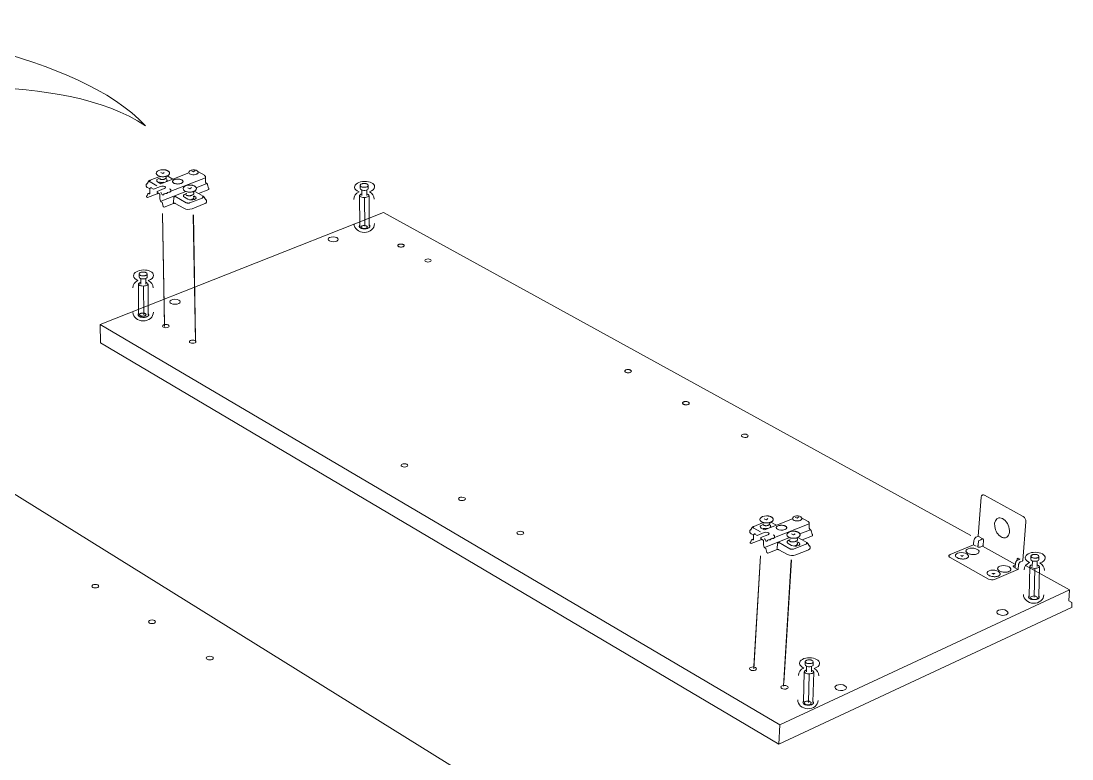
# Model space of a CAD drawing. Header units: metres. Extents: x -0.7 to 8.1, y 0 to 13.3.
# Drawn here: x 0.3516 to 0.4334, y 0.6959 to 0.7533 of the extents above; entities that cross this region are included whole.
import ezdxf

# ---------------------------------------------------------------- set-up
doc = ezdxf.new("R2010")
doc.units = ezdxf.units.M
doc.header["$MEASUREMENT"] = 0
for name, color, linetype, lineweight in [('PDF5_Geometry_Num_Penna__1', 255, 'Continuous', 18), ('PDF5_Geometry_Num_Penna__7', 7, 'Continuous', 18), ('PDF5_Solid Fills_Num_Penna__1', 255, 'Continuous', 18)]:
    doc.layers.add(name, color=color, linetype=linetype, lineweight=lineweight)

msp = doc.modelspace()

# ---------------------------------------------------------------- hatches: boundary and pattern name
at = {"layer": 'PDF5_Solid Fills_Num_Penna__1', "linetype": 'Continuous', "lineweight": 18}
for points in [[(0.424639, 0.711765), (0.424805, 0.711643), (0.424965, 0.711765)], [(0.427085, 0.710382), (0.427251, 0.71026), (0.427411, 0.710382)]]:
    msp.add_hatch(color=255, dxfattribs=at).paths.add_polyline_path(points)

# ---------------------------------------------------------------- linework, layer by layer
at = {"layer": 'PDF5_Geometry_Num_Penna__1', "color": 255, "linetype": 'Continuous', "lineweight": 18, "flags": 128}
for points in [[(0.362751, 0.729793), (0.362597, 0.738381)], [(0.365181, 0.728645), (0.365008, 0.738273)], [(0.40861, 0.70315), (0.40913, 0.711724)], [(0.410942, 0.701815), (0.411524, 0.711427)]]:
    msp.add_lwpolyline(points, dxfattribs=at)
at = {"layer": 'PDF5_Geometry_Num_Penna__7', "color": 7, "linetype": 'Continuous', "lineweight": 18, "flags": 128}
for points in [[(0.362464, 0.741548), (0.362624, 0.741477), (0.362745, 0.74157)], [(0.36247, 0.740681), (0.363411, 0.741049), (0.364663, 0.741535)], [(0.362638, 0.741775), (0.362678, 0.741775), (0.362719, 0.741771), (0.36276, 0.741768), (0.362797, 0.741762), (0.362834, 0.741756), (0.362872, 0.741747), (0.362906, 0.741738), (0.36294, 0.741725), (0.362972, 0.741713), (0.363003, 0.741697), (0.363031, 0.741681), (0.363056, 0.741666), (0.363081, 0.741644), (0.363103, 0.741625), (0.363118, 0.7416), (0.363134, 0.741575), (0.363143, 0.741554), (0.363149, 0.741529), (0.363149, 0.7415), (0.363146, 0.741473), (0.36314, 0.741444), (0.363128, 0.741419), (0.363115, 0.741398), (0.363096, 0.741376), (0.363071, 0.741351), (0.363043, 0.741329), (0.363009, 0.741311), (0.362978, 0.741295), (0.362947, 0.741283), (0.362912, 0.74127), (0.3629, 0.741267)], [(0.364663, 0.741535), (0.364663, 0.741557)], [(0.364867, 0.741681), (0.365027, 0.741609), (0.365148, 0.741703)], [(0.365251, 0.741426), (0.365289, 0.741445), (0.36532, 0.741463), (0.365348, 0.741485), (0.365367, 0.741507), (0.365376, 0.741532), (0.365382, 0.741557)], [(0.365862, 0.741345), (0.365364, 0.741628), (0.365373, 0.741606), (0.365379, 0.741582), (0.365382, 0.741557)], [(0.361449, 0.740734), (0.361417, 0.740716), (0.361395, 0.740697), (0.361377, 0.740675), (0.361361, 0.740653), (0.361348, 0.740632), (0.361343, 0.74061), (0.361339, 0.740585), (0.361339, 0.740517)], [(0.361448, 0.740734), (0.361405, 0.740656)], [(0.361635, 0.740959), (0.36161, 0.740946), (0.361588, 0.740937), (0.36157, 0.740924), (0.361554, 0.740909), (0.361539, 0.740897), (0.361526, 0.740881), (0.361517, 0.740862), (0.361448, 0.740735)], [(0.361673, 0.740952), (0.361654, 0.740946), (0.361635, 0.740934), (0.361623, 0.740924), (0.36161, 0.740912), (0.361604, 0.740902), (0.361601, 0.74089), (0.361601, 0.740878), (0.361601, 0.740865), (0.361607, 0.740853), (0.361617, 0.740843), (0.361629, 0.740831), (0.361644, 0.740821)], [(0.361635, 0.740959), (0.36232, 0.741223)], [(0.361644, 0.740821), (0.362155, 0.740529)], [(0.362227, 0.740828), (0.362476, 0.740685)], [(0.3629, 0.741267), (0.362875, 0.741258), (0.362837, 0.741248), (0.362797, 0.741243), (0.362756, 0.741236), (0.362713, 0.741233), (0.362675, 0.741229), (0.362631, 0.741229), (0.362591, 0.741229), (0.362551, 0.741233), (0.362513, 0.741236), (0.362473, 0.741243), (0.362436, 0.741248), (0.362402, 0.741258), (0.362364, 0.741267), (0.362352, 0.741274)], [(0.362386, 0.741093), (0.362389, 0.74108), (0.362395, 0.741068), (0.362408, 0.741055), (0.36242, 0.741046), (0.362439, 0.741037), (0.362464, 0.741027), (0.362489, 0.741021), (0.362517, 0.741018), (0.362545, 0.741015), (0.362576, 0.741012), (0.362607, 0.741012), (0.362638, 0.741015), (0.362673, 0.741021), (0.362706, 0.741027), (0.362738, 0.741037), (0.362766, 0.741046), (0.362794, 0.741058), (0.362819, 0.741071), (0.362834, 0.741083), (0.362847, 0.741093), (0.36286, 0.741105), (0.362869, 0.741118), (0.362878, 0.741133), (0.362884, 0.741145), (0.362887, 0.741161), (0.362891, 0.741173)], [(0.362386, 0.741146), (0.362386, 0.741133)], [(0.362386, 0.741133), (0.362386, 0.741093)], [(0.362389, 0.740821), (0.362389, 0.740806), (0.362389, 0.740766)], [(0.362464, 0.740797), (0.362476, 0.740794), (0.362486, 0.74079), (0.362508, 0.740787), (0.362529, 0.740784), (0.362553, 0.740781), (0.362576, 0.740781), (0.362604, 0.740781), (0.362636, 0.740784), (0.362667, 0.740787), (0.362698, 0.740794)], [(0.36272, 0.7408), (0.362709, 0.740797), (0.362698, 0.740794)], [(0.36289, 0.741236), (0.36289, 0.741174)], [(0.36289, 0.740868), (0.36289, 0.740849)], [(0.362894, 0.741245), (0.3629, 0.741264)], [(0.36295, 0.740946), (0.363031, 0.7409)], [(0.362978, 0.741295), (0.363411, 0.741049)], [(0.364056, 0.740706), (0.364012, 0.740691), (0.363962, 0.740678), (0.36391, 0.740669), (0.363881, 0.740666), (0.36385, 0.740666), (0.363794, 0.740663), (0.363738, 0.740666), (0.363681, 0.740669), (0.363632, 0.740678), (0.363588, 0.740691), (0.363548, 0.740703), (0.363513, 0.740716), (0.363479, 0.740735), (0.363451, 0.74075), (0.363429, 0.740772), (0.363411, 0.74079), (0.363398, 0.740812), (0.363389, 0.740838), (0.363389, 0.740865), (0.363396, 0.74089), (0.363407, 0.740915), (0.36342, 0.740927), (0.363432, 0.74094), (0.363445, 0.740952), (0.36346, 0.740965), (0.363495, 0.740984), (0.363535, 0.741002)], [(0.363535, 0.741002), (0.363582, 0.741018), (0.363632, 0.74103), (0.363685, 0.74104), (0.363712, 0.741043), (0.363741, 0.741046), (0.363796, 0.741046), (0.363853, 0.741046), (0.36391, 0.74104), (0.363962, 0.74103), (0.364005, 0.741021), (0.364043, 0.741009), (0.36408, 0.740993), (0.364111, 0.740978), (0.36414, 0.740959), (0.364161, 0.74094), (0.36418, 0.740918), (0.364193, 0.740897), (0.364202, 0.740871), (0.364202, 0.740846), (0.364196, 0.740821), (0.364183, 0.740797), (0.364174, 0.740781), (0.364161, 0.740769), (0.364146, 0.740756), (0.36413, 0.740747), (0.364096, 0.740725), (0.364056, 0.740706)], [(0.36523, 0.74037), (0.366055, 0.740694)], [(0.366055, 0.740694), (0.366024, 0.740709), (0.366009, 0.740722), (0.365993, 0.740741), (0.36598, 0.740763), (0.365968, 0.740787), (0.365962, 0.740812), (0.365959, 0.740837), (0.365962, 0.741155)], [(0.366055, 0.740694), (0.366071, 0.740681), (0.366083, 0.740666), (0.366096, 0.74065), (0.366108, 0.740628), (0.366114, 0.740607)], [(0.361339, 0.740517), (0.361343, 0.740491), (0.361352, 0.74047), (0.361368, 0.740445), (0.361389, 0.740423), (0.361415, 0.740401), (0.361446, 0.740379), (0.361626, 0.740276)], [(0.36141, 0.739756), (0.361473, 0.739909)], [(0.361442, 0.739619), (0.36218, 0.739906)], [(0.361473, 0.739909), (0.361483, 0.739924), (0.361495, 0.739934)], [(0.361626, 0.739984), (0.361495, 0.739934), (0.361517, 0.739934), (0.361532, 0.739927)], [(0.361532, 0.739927), (0.361561, 0.739912)], [(0.361561, 0.739912), (0.361579, 0.739906), (0.361595, 0.739906), (0.361608, 0.739912), (0.361616, 0.739924), (0.361626, 0.739943), (0.361626, 0.739965)], [(0.361626, 0.740283), (0.361629, 0.740311), (0.361635, 0.740336), (0.361648, 0.740354), (0.361663, 0.740367), (0.361682, 0.740373), (0.361701, 0.74037), (0.361722, 0.740361)], [(0.361626, 0.739984), (0.361626, 0.740277)], [(0.361626, 0.739965), (0.361626, 0.739984)], [(0.361666, 0.74037), (0.361741, 0.740398)], [(0.361722, 0.740361), (0.361903, 0.740258)], [(0.361903, 0.740258), (0.362461, 0.740476)], [(0.362196, 0.74009), (0.362184, 0.740086), (0.36218, 0.740008)], [(0.36218, 0.740008), (0.362255, 0.739965)], [(0.362242, 0.739946), (0.362227, 0.73993), (0.362208, 0.739918), (0.36218, 0.739906), (0.362237, 0.739977)], [(0.362744, 0.740308), (0.362186, 0.740093)], [(0.362242, 0.739946), (0.362255, 0.739965), (0.362377, 0.739897)], [(0.362411, 0.739834), (0.362408, 0.739853), (0.362402, 0.739871), (0.362389, 0.739887), (0.362377, 0.739897)], [(0.364423, 0.740083), (0.362542, 0.739348)], [(0.362653, 0.739821), (0.362675, 0.739834), (0.362698, 0.73985), (0.362719, 0.739872), (0.362735, 0.739897)], [(0.362912, 0.739921), (0.36289, 0.739918), (0.362869, 0.739918), (0.36285, 0.739921), (0.362831, 0.739934), (0.362735, 0.739897)], [(0.362913, 0.739921), (0.362934, 0.739934), (0.362956, 0.73995), (0.362975, 0.739971), (0.362993, 0.739996)], [(0.362993, 0.739996), (0.36309, 0.740034), (0.363109, 0.740024), (0.363127, 0.740018), (0.363149, 0.740018), (0.363171, 0.740024)], [(0.363171, 0.740024), (0.363193, 0.740033), (0.363214, 0.740052), (0.363234, 0.740074), (0.363252, 0.740099)], [(0.36499, 0.740068), (0.364965, 0.740062), (0.364924, 0.740052), (0.364887, 0.740046), (0.364847, 0.74004), (0.364803, 0.740037), (0.364762, 0.740033), (0.364722, 0.740033), (0.364681, 0.740033), (0.364641, 0.740037), (0.3646, 0.74004), (0.364563, 0.740046), (0.364526, 0.740052), (0.364488, 0.740062), (0.364454, 0.740074), (0.364439, 0.740077)], [(0.364477, 0.739949), (0.364477, 0.739937)], [(0.364575, 0.740369), (0.364735, 0.740297), (0.364856, 0.740391)], [(0.364728, 0.740582), (0.364769, 0.740582), (0.364809, 0.740578), (0.36485, 0.740575), (0.36489, 0.74057), (0.364928, 0.740563), (0.364965, 0.740553), (0.365, 0.740545), (0.365033, 0.740532), (0.365064, 0.74052), (0.365095, 0.740504), (0.365124, 0.740488), (0.365148, 0.74047), (0.365173, 0.740451), (0.365192, 0.740429), (0.365211, 0.740404), (0.365226, 0.740382), (0.365236, 0.740357), (0.365239, 0.740333), (0.365242, 0.740304), (0.365239, 0.740276), (0.36523, 0.740248), (0.36522, 0.740224), (0.365205, 0.740202), (0.365186, 0.74018), (0.365162, 0.740155), (0.365133, 0.740133), (0.3651, 0.740115), (0.365071, 0.740099), (0.365037, 0.740083), (0.365002, 0.74007), (0.36499, 0.740068)], [(0.364772, 0.739756), (0.364812, 0.739766), (0.364853, 0.739775), (0.36489, 0.739787), (0.364925, 0.739803), (0.364956, 0.739818), (0.364986, 0.739841), (0.365012, 0.739862)], [(0.364984, 0.740049), (0.364993, 0.740068)], [(0.365012, 0.739862), (0.365024, 0.739877), (0.365034, 0.739894), (0.365039, 0.739912), (0.365046, 0.739928), (0.365046, 0.739943), (0.365046, 0.739962), (0.365039, 0.739977), (0.365034, 0.739993), (0.365024, 0.740006), (0.365015, 0.740021), (0.365, 0.740037), (0.364984, 0.740049)], [(0.36622, 0.740236), (0.365401, 0.739915), (0.365074, 0.740102)], [(0.365086, 0.740108), (0.365102, 0.740086)], [(0.365849, 0.739629), (0.365837, 0.739644), (0.365828, 0.73966), (0.365813, 0.739672), (0.3658, 0.739685), (0.365784, 0.739697), (0.365769, 0.739707), (0.365401, 0.739915)], [(0.366205, 0.740336), (0.366189, 0.740345), (0.366114, 0.740607)], [(0.36622, 0.740304), (0.36622, 0.740317), (0.366213, 0.740329), (0.366205, 0.740336)], [(0.36622, 0.740236), (0.36622, 0.740304)], [(0.378111, 0.739894), (0.378069, 0.739881), (0.378034, 0.739867), (0.378005, 0.739851), (0.377979, 0.739833), (0.377958, 0.739813), (0.377943, 0.739791), (0.377935, 0.739772), (0.37793, 0.73975)], [(0.378614, 0.740544), (0.378608, 0.740519), (0.378597, 0.740501), (0.37858, 0.740484), (0.378557, 0.740468), (0.37853, 0.740453), (0.378497, 0.740439), (0.378461, 0.740429), (0.378422, 0.740421), (0.378382, 0.740414), (0.378338, 0.74041), (0.378294, 0.740409), (0.37825, 0.74041), (0.378207, 0.740414), (0.378166, 0.740421), (0.378128, 0.740429), (0.378093, 0.74044), (0.378061, 0.740453), (0.378035, 0.740468), (0.378013, 0.740484), (0.377997, 0.740501), (0.377988, 0.740519), (0.377984, 0.740538)], [(0.378108, 0.740195), (0.378112, 0.739766)], [(0.378497, 0.739768), (0.378493, 0.740198)], [(0.361368, 0.739728), (0.361374, 0.739744)], [(0.361442, 0.739619), (0.361368, 0.73966), (0.361368, 0.739728)], [(0.361411, 0.739756), (0.361374, 0.739744)], [(0.361408, 0.739751), (0.361383, 0.739741), (0.361399, 0.739732)], [(0.361399, 0.739731), (0.36141, 0.739756)], [(0.363454, 0.739221), (0.363448, 0.739239), (0.363442, 0.739248)], [(0.363454, 0.739152), (0.363454, 0.739221)], [(0.363467, 0.73928), (0.363482, 0.739579)], [(0.363482, 0.739579), (0.363489, 0.739591), (0.363492, 0.739604), (0.363504, 0.739629), (0.363517, 0.739654), (0.363532, 0.739675), (0.363548, 0.739697), (0.363566, 0.739722)], [(0.363566, 0.739722), (0.364455, 0.739211)], [(0.364455, 0.739211), (0.364476, 0.739202), (0.364497, 0.739196), (0.364519, 0.739189), (0.364544, 0.739183), (0.36457, 0.73918), (0.364594, 0.739177), (0.364619, 0.739177), (0.364644, 0.73918), (0.364669, 0.739183), (0.364694, 0.739186), (0.364719, 0.739192), (0.364741, 0.739198), (0.365691, 0.739572)], [(0.364477, 0.739774), (0.364477, 0.739787), (0.364492, 0.739781), (0.36451, 0.739772), (0.364532, 0.739769), (0.364555, 0.739763), (0.364575, 0.739759), (0.364601, 0.739756)], [(0.364554, 0.739763), (0.364566, 0.739759), (0.364597, 0.739753), (0.364619, 0.739751), (0.364641, 0.739751), (0.364666, 0.739747), (0.364694, 0.739747), (0.364722, 0.739751), (0.364753, 0.739753), (0.364784, 0.739759)], [(0.364647, 0.73975), (0.364688, 0.73975)], [(0.364806, 0.739763), (0.364791, 0.739759)], [(0.3648, 0.739435), (0.364844, 0.739444), (0.364884, 0.73946), (0.364922, 0.739476), (0.364955, 0.739491), (0.364986, 0.739513), (0.365012, 0.739535)], [(0.365002, 0.739691), (0.365012, 0.739685), (0.365017, 0.739676), (0.365031, 0.73966), (0.365043, 0.739644)], [(0.365012, 0.739535), (0.365031, 0.73956), (0.365043, 0.739588), (0.365046, 0.739616), (0.365043, 0.739644)], [(0.365043, 0.739753), (0.365133, 0.739701)], [(0.365691, 0.739573), (0.365713, 0.739582), (0.365728, 0.739591), (0.365744, 0.739604), (0.365753, 0.739613), (0.365759, 0.739625), (0.365762, 0.739638), (0.365766, 0.739651), (0.365762, 0.73966), (0.365756, 0.739672), (0.365746, 0.739685), (0.365734, 0.739697), (0.365719, 0.739707)], [(0.365719, 0.739707), (0.365734, 0.739713), (0.365753, 0.739713), (0.365769, 0.739707)], [(0.365849, 0.739629), (0.365918, 0.739501)], [(0.366024, 0.739283), (0.366021, 0.739255), (0.366012, 0.739227), (0.365993, 0.739202), (0.365968, 0.739177), (0.365937, 0.739155), (0.365899, 0.739134), (0.365859, 0.739115)], [(0.366024, 0.739352), (0.366021, 0.739379), (0.366015, 0.739401), (0.366005, 0.73942), (0.365993, 0.739439), (0.365974, 0.739457), (0.365956, 0.739473), (0.365934, 0.739492), (0.365918, 0.739501), (0.365962, 0.739423)], [(0.366024, 0.739351), (0.366024, 0.739283)], [(0.37793, 0.739742), (0.377946, 0.737423)], [(0.378313, 0.739594), (0.378346, 0.737378)], [(0.357763, 0.729734), (0.379803, 0.738437), (0.425472, 0.713315)], [(0.362752, 0.729587), (0.362594, 0.738381)], [(0.365182, 0.728414), (0.365004, 0.738273)], [(0.378037, 0.737226), (0.378056, 0.737219), (0.378094, 0.737207), (0.378135, 0.737197), (0.378179, 0.737189), (0.378224, 0.737183), (0.37827, 0.737179), (0.378318, 0.737178), (0.378365, 0.737179), (0.378412, 0.737183), (0.378457, 0.737189), (0.378501, 0.737197), (0.378542, 0.737208), (0.378581, 0.737221), (0.378616, 0.737235), (0.378647, 0.737252), (0.378674, 0.73727), (0.378697, 0.73729), (0.378715, 0.737311), (0.378726, 0.737335), (0.378731, 0.737358), (0.378731, 0.737371)], [(0.378732, 0.737367), (0.378732, 0.737387)], [(0.361418, 0.733652), (0.361412, 0.733627), (0.361401, 0.733609), (0.361384, 0.733592), (0.361361, 0.733576), (0.361334, 0.733561), (0.361301, 0.733548), (0.361265, 0.733537), (0.361226, 0.733529), (0.361186, 0.733522), (0.361141, 0.733518), (0.361098, 0.733517), (0.361054, 0.733519), (0.361011, 0.733523), (0.36097, 0.733529), (0.360932, 0.733538), (0.360897, 0.733548), (0.360865, 0.733562), (0.360838, 0.733576), (0.360817, 0.733592), (0.360801, 0.73361), (0.360792, 0.733628), (0.360788, 0.733646)], [(0.360914, 0.733002), (0.360872, 0.732989), (0.360838, 0.732975), (0.360808, 0.732959), (0.360783, 0.732941), (0.360762, 0.732922), (0.360747, 0.7329), (0.360738, 0.73288), (0.360734, 0.732858)], [(0.360734, 0.73285), (0.360749, 0.730531)], [(0.360912, 0.733303), (0.360916, 0.732874)], [(0.361117, 0.732702), (0.36115, 0.730486)], [(0.3613, 0.732877), (0.361297, 0.733306)], [(0.360841, 0.730335), (0.360859, 0.730328), (0.360898, 0.730315), (0.360939, 0.730305), (0.360983, 0.730297), (0.361028, 0.730292), (0.361074, 0.730287), (0.361122, 0.730286), (0.361169, 0.730288), (0.361216, 0.730292), (0.361261, 0.730298), (0.361305, 0.730306), (0.361346, 0.730317), (0.361385, 0.730329), (0.36142, 0.730343), (0.361451, 0.73036), (0.361478, 0.730378), (0.3615, 0.730398), (0.361519, 0.73042), (0.36153, 0.730443), (0.361535, 0.730466), (0.361535, 0.730479)], [(0.361535, 0.730476), (0.361536, 0.730495)], [(0.357763, 0.729734), (0.357773, 0.728306)], [(0.357763, 0.729734), (0.410624, 0.698583), (0.433166, 0.709082)], [(0.357773, 0.728306), (0.410549, 0.697064)], [(0.391122, 0.691632), (0.341038, 0.722784), (0.316703, 0.713167)], [(0.409421, 0.714611), (0.409581, 0.714539), (0.409702, 0.714633)], [(0.409595, 0.714837), (0.409635, 0.714837), (0.409676, 0.714834), (0.409717, 0.714831), (0.409754, 0.714825), (0.409791, 0.714819), (0.409829, 0.714809), (0.409863, 0.7148), (0.409897, 0.714787), (0.409929, 0.714775), (0.40996, 0.71476), (0.409988, 0.714744), (0.410013, 0.714728), (0.410038, 0.714706), (0.41006, 0.714688), (0.410075, 0.714663), (0.410091, 0.714638), (0.4101, 0.714617), (0.410106, 0.714591), (0.410106, 0.714563), (0.410103, 0.714535), (0.410097, 0.714507), (0.410085, 0.714482), (0.410072, 0.714461), (0.410053, 0.714439), (0.410028, 0.714414), (0.41, 0.714392), (0.409966, 0.714374), (0.409935, 0.714358), (0.409904, 0.714345), (0.409869, 0.714333), (0.409857, 0.71433)], [(0.410367, 0.714112), (0.41162, 0.714597)], [(0.41162, 0.714598), (0.41162, 0.714619)], [(0.411824, 0.714743), (0.411984, 0.714672), (0.412105, 0.714765)], [(0.412208, 0.714489), (0.412246, 0.714507), (0.412277, 0.714526), (0.412305, 0.714548), (0.412324, 0.714569), (0.412333, 0.714594), (0.412339, 0.71462)], [(0.412819, 0.714407), (0.412321, 0.714691), (0.41233, 0.714669), (0.412336, 0.714645), (0.412339, 0.714619)], [(0.408405, 0.713797), (0.408374, 0.713778), (0.408352, 0.71376), (0.408334, 0.713738), (0.408318, 0.713716), (0.408305, 0.713694), (0.4083, 0.713672), (0.408296, 0.713648), (0.408296, 0.713579)], [(0.408405, 0.713797), (0.408362, 0.713719)], [(0.408592, 0.714021), (0.408567, 0.714009), (0.408545, 0.713999), (0.408527, 0.713987), (0.408511, 0.713972), (0.408496, 0.713959), (0.408483, 0.713944), (0.408474, 0.713925), (0.408405, 0.713797)], [(0.40863, 0.714015), (0.408611, 0.714008), (0.408592, 0.713996), (0.40858, 0.713987), (0.408567, 0.713975), (0.408561, 0.713965), (0.408558, 0.713952), (0.408558, 0.71394), (0.408558, 0.713928), (0.408564, 0.713915), (0.408574, 0.713906), (0.408586, 0.713894), (0.408601, 0.713884)], [(0.408592, 0.714021), (0.409277, 0.714286)], [(0.408601, 0.713884), (0.409112, 0.713592)], [(0.409184, 0.713891), (0.409432, 0.713747)], [(0.409857, 0.71433), (0.409832, 0.71432), (0.409794, 0.714311), (0.409754, 0.714305), (0.409713, 0.714299), (0.409671, 0.714295), (0.409632, 0.714292), (0.409588, 0.714292), (0.409548, 0.714292), (0.409508, 0.714295), (0.40947, 0.714299), (0.40943, 0.714305), (0.409393, 0.714311), (0.409359, 0.71432), (0.409321, 0.71433), (0.409309, 0.714336)], [(0.409343, 0.714155), (0.409346, 0.714143), (0.409352, 0.71413), (0.409365, 0.714118), (0.409377, 0.714109), (0.409396, 0.714099), (0.409421, 0.71409), (0.409446, 0.714084), (0.409474, 0.71408), (0.409501, 0.714077), (0.409532, 0.714074), (0.409564, 0.714074), (0.409595, 0.714077), (0.40963, 0.714084), (0.409663, 0.71409), (0.409695, 0.714099), (0.409723, 0.714109), (0.409751, 0.714121), (0.409776, 0.714133), (0.409791, 0.714146), (0.409804, 0.714155), (0.409817, 0.714168), (0.409826, 0.71418), (0.409835, 0.714196), (0.409841, 0.714208), (0.409844, 0.714224), (0.409848, 0.714236)], [(0.409343, 0.714208), (0.409343, 0.714196)], [(0.409343, 0.714196), (0.409343, 0.714155)], [(0.409346, 0.713884), (0.409346, 0.713869), (0.409346, 0.713828)], [(0.409421, 0.713859), (0.409432, 0.713856), (0.409443, 0.713853), (0.409465, 0.71385), (0.409486, 0.713847), (0.40951, 0.713844), (0.409532, 0.713844), (0.409561, 0.713844), (0.409593, 0.713847), (0.409624, 0.71385), (0.409655, 0.713856)], [(0.409427, 0.713744), (0.410367, 0.714111)], [(0.409677, 0.713862), (0.409666, 0.71386), (0.409655, 0.713856)], [(0.409848, 0.714299), (0.409848, 0.714236)], [(0.409848, 0.713931), (0.409848, 0.713912)], [(0.409851, 0.714308), (0.409857, 0.714326)], [(0.409907, 0.714009), (0.409988, 0.713962)], [(0.409935, 0.714358), (0.410367, 0.714112)], [(0.410492, 0.714065), (0.410539, 0.71408), (0.410589, 0.714093), (0.410642, 0.714102), (0.41067, 0.714105), (0.410697, 0.714109), (0.410753, 0.714109), (0.41081, 0.714109), (0.410867, 0.714102), (0.410919, 0.714093), (0.410962, 0.714084), (0.411, 0.714071), (0.411037, 0.714056), (0.411068, 0.71404), (0.411097, 0.714021), (0.411118, 0.714002), (0.411137, 0.713981), (0.411149, 0.713959), (0.411159, 0.713934), (0.411159, 0.713909), (0.411153, 0.713884), (0.41114, 0.713859), (0.411131, 0.713844), (0.411118, 0.713831), (0.411102, 0.713819), (0.411087, 0.713809), (0.411053, 0.713788), (0.411013, 0.713769)], [(0.412187, 0.713433), (0.413012, 0.713757)], [(0.413012, 0.713757), (0.412981, 0.713772), (0.412966, 0.713785), (0.41295, 0.713803), (0.412937, 0.713825), (0.412925, 0.71385), (0.412919, 0.713875), (0.412916, 0.7139), (0.412919, 0.714217)], [(0.413012, 0.713757), (0.413028, 0.713744), (0.41304, 0.713728), (0.413053, 0.713713), (0.413065, 0.713691), (0.413071, 0.713669)], [(0.408296, 0.713579), (0.4083, 0.713554), (0.408308, 0.713532), (0.408325, 0.713508), (0.408346, 0.713485), (0.408372, 0.713464), (0.408403, 0.713442), (0.408583, 0.713339)], [(0.408367, 0.712819), (0.40843, 0.712972)], [(0.408399, 0.712682), (0.409137, 0.712969)], [(0.40843, 0.712972), (0.408439, 0.712987), (0.408452, 0.712996)], [(0.408583, 0.713046), (0.408452, 0.712996), (0.408474, 0.712996), (0.408489, 0.71299)], [(0.408489, 0.71299), (0.408518, 0.712975)], [(0.408518, 0.712975), (0.408536, 0.712969), (0.408552, 0.712969), (0.408565, 0.712975), (0.408573, 0.712987), (0.408583, 0.713006), (0.408583, 0.713027)], [(0.408583, 0.713346), (0.408586, 0.713373), (0.408592, 0.713398), (0.408605, 0.713417), (0.40862, 0.713429), (0.408639, 0.713436), (0.408658, 0.713433), (0.408679, 0.713423)], [(0.408583, 0.713046), (0.408583, 0.713339)], [(0.408583, 0.713028), (0.408583, 0.713046)], [(0.408623, 0.713433), (0.408698, 0.713461)], [(0.408679, 0.713423), (0.40886, 0.71332)], [(0.40886, 0.71332), (0.409417, 0.713538)], [(0.409153, 0.713152), (0.409141, 0.713149), (0.409137, 0.713071)], [(0.409137, 0.713071), (0.409212, 0.713028)], [(0.409199, 0.713009), (0.409184, 0.712993), (0.409165, 0.712981), (0.409137, 0.712969), (0.409194, 0.71304)], [(0.409701, 0.71337), (0.409143, 0.713156)], [(0.409199, 0.713009), (0.409212, 0.713028), (0.409334, 0.712959)], [(0.409368, 0.712896), (0.409365, 0.712915), (0.409359, 0.712934), (0.409346, 0.712949), (0.409334, 0.712959)], [(0.41138, 0.713146), (0.409499, 0.712411)], [(0.40961, 0.712884), (0.409632, 0.712896), (0.409655, 0.712912), (0.409676, 0.712934), (0.409691, 0.712959)], [(0.409869, 0.712984), (0.409848, 0.712981), (0.409826, 0.712981), (0.409807, 0.712984), (0.409788, 0.712996), (0.409692, 0.712959)], [(0.40987, 0.712984), (0.409891, 0.712996), (0.409913, 0.713012), (0.409932, 0.713034), (0.40995, 0.713059)], [(0.40995, 0.713059), (0.410047, 0.713096), (0.410066, 0.713087), (0.410084, 0.713081), (0.410106, 0.713081), (0.410128, 0.713087)], [(0.410128, 0.713087), (0.41015, 0.713096), (0.410171, 0.713115), (0.410191, 0.713137), (0.410208, 0.713162)], [(0.411947, 0.713131), (0.411922, 0.713125), (0.411881, 0.713115), (0.411844, 0.713109), (0.411804, 0.713102), (0.41176, 0.713099), (0.411719, 0.713096), (0.411678, 0.713096), (0.411638, 0.713096), (0.411598, 0.713099), (0.411557, 0.713102), (0.41152, 0.713109), (0.411483, 0.713115), (0.411445, 0.713125), (0.411411, 0.713137), (0.411396, 0.71314)], [(0.411434, 0.713012), (0.411434, 0.713)], [(0.411532, 0.713432), (0.411692, 0.71336), (0.411813, 0.713454)], [(0.411685, 0.713645), (0.411725, 0.713645), (0.411766, 0.713641), (0.411807, 0.713638), (0.411847, 0.713632), (0.411884, 0.713626), (0.411922, 0.713616), (0.411957, 0.713607), (0.41199, 0.713595), (0.412021, 0.713582), (0.412053, 0.713567), (0.412081, 0.713551), (0.412105, 0.713532), (0.41213, 0.713514), (0.412149, 0.713492), (0.412168, 0.713467), (0.412183, 0.713445), (0.412193, 0.71342), (0.412196, 0.713395), (0.412199, 0.713367), (0.412196, 0.713339), (0.412187, 0.713311), (0.412177, 0.713286), (0.412162, 0.713264), (0.412143, 0.713242), (0.412119, 0.713218), (0.41209, 0.713196), (0.412057, 0.713178), (0.412028, 0.713162), (0.411994, 0.713146), (0.411959, 0.713133), (0.411947, 0.713131)], [(0.411729, 0.712819), (0.411769, 0.712828), (0.41181, 0.712837), (0.411847, 0.712849), (0.411882, 0.712866), (0.411913, 0.712881), (0.411943, 0.712903), (0.411969, 0.712925)], [(0.411941, 0.713112), (0.41195, 0.713131)], [(0.411969, 0.712925), (0.411981, 0.71294), (0.41199, 0.712956), (0.411996, 0.712975), (0.412003, 0.71299), (0.412003, 0.713006), (0.412003, 0.713024), (0.411996, 0.71304), (0.41199, 0.713055), (0.411981, 0.713068), (0.411972, 0.713084), (0.411957, 0.713099), (0.411941, 0.713112)], [(0.413177, 0.713299), (0.412358, 0.712978), (0.412031, 0.713165)], [(0.412043, 0.713171), (0.412059, 0.713149)], [(0.412806, 0.712691), (0.412794, 0.712707), (0.412784, 0.712723), (0.41277, 0.712735), (0.412757, 0.712747), (0.412741, 0.71276), (0.412725, 0.712769), (0.412358, 0.712978)], [(0.413162, 0.713398), (0.413146, 0.713408), (0.413071, 0.713669)], [(0.413177, 0.713367), (0.413177, 0.71338), (0.41317, 0.713392), (0.413162, 0.713398)], [(0.413177, 0.713299), (0.413177, 0.713367)], [(0.425728, 0.712935), (0.425704, 0.712645)], [(0.425897, 0.713192), (0.425865, 0.713174), (0.425837, 0.713152), (0.425809, 0.713121), (0.425783, 0.713087), (0.42576, 0.71305), (0.425744, 0.713013), (0.425731, 0.712972), (0.425728, 0.712935)], [(0.426269, 0.712986), (0.426077, 0.712904), (0.42605, 0.712567), (0.426046, 0.712537), (0.426036, 0.712503), (0.426024, 0.712468), (0.426008, 0.712435), (0.426044, 0.712414)], [(0.42628, 0.71313), (0.426051, 0.713255)], [(0.426269, 0.712986), (0.426294, 0.713002), (0.42632, 0.71302), (0.426342, 0.713045), (0.426361, 0.713072)], [(0.42636, 0.713072), (0.426367, 0.713081), (0.426359, 0.713088)], [(0.426464, 0.712927), (0.426465, 0.712955), (0.426459, 0.71298), (0.426447, 0.713008), (0.426435, 0.713031), (0.426416, 0.713052), (0.426395, 0.713065), (0.426367, 0.713081)], [(0.426464, 0.712927), (0.426437, 0.71255), (0.426431, 0.712531), (0.426421, 0.712512), (0.426408, 0.712497), (0.426392, 0.712488)], [(0.427852, 0.7132), (0.427911, 0.71317), (0.427971, 0.71315), (0.428029, 0.713137), (0.428086, 0.713133), (0.428142, 0.713135), (0.428192, 0.713144), (0.428243, 0.713165), (0.42829, 0.713189)], [(0.408325, 0.712791), (0.408331, 0.712806)], [(0.408399, 0.712682), (0.408325, 0.712723), (0.408325, 0.712791)], [(0.408368, 0.712819), (0.408331, 0.712806)], [(0.408365, 0.712813), (0.40834, 0.712803), (0.408356, 0.712794)], [(0.408356, 0.712794), (0.408367, 0.712819)], [(0.410411, 0.712283), (0.410405, 0.712302), (0.410399, 0.712311)], [(0.410411, 0.712214), (0.410411, 0.712284)], [(0.410424, 0.712342), (0.410439, 0.712641)], [(0.410439, 0.712641), (0.410446, 0.712654), (0.410449, 0.712666), (0.410461, 0.712691), (0.410474, 0.712716), (0.410489, 0.712738), (0.410505, 0.712759), (0.410523, 0.712785)], [(0.410523, 0.712785), (0.411412, 0.712274)], [(0.411412, 0.712274), (0.411433, 0.712264), (0.411454, 0.712258), (0.411476, 0.712252), (0.411501, 0.712246), (0.411526, 0.712243), (0.411551, 0.712239), (0.411576, 0.712239), (0.411601, 0.712243), (0.411626, 0.712246), (0.411651, 0.712249), (0.411676, 0.712255), (0.411698, 0.712261), (0.412648, 0.712635)], [(0.411434, 0.712837), (0.411434, 0.71285), (0.411449, 0.712844), (0.411467, 0.712834), (0.411489, 0.712832), (0.411512, 0.712825), (0.411532, 0.712822), (0.411558, 0.712819)], [(0.411511, 0.712826), (0.411524, 0.712822), (0.411554, 0.712816), (0.411576, 0.712813), (0.411598, 0.712813), (0.411623, 0.71281), (0.411651, 0.71281), (0.411679, 0.712813), (0.41171, 0.712816), (0.411741, 0.712822)], [(0.411604, 0.712813), (0.411645, 0.712813)], [(0.411763, 0.712825), (0.411748, 0.712822)], [(0.411757, 0.712498), (0.411801, 0.712507), (0.411841, 0.712523), (0.411878, 0.712538), (0.411912, 0.712554), (0.411943, 0.712576), (0.411969, 0.712598)], [(0.411959, 0.712754), (0.411969, 0.712747), (0.411974, 0.712738), (0.411988, 0.712723), (0.412, 0.712707)], [(0.411969, 0.712597), (0.411988, 0.712623), (0.412, 0.71265), (0.412003, 0.712679), (0.412, 0.712707)], [(0.412, 0.712816), (0.41209, 0.712763)], [(0.412648, 0.712635), (0.41267, 0.712644), (0.412685, 0.712654), (0.412701, 0.712666), (0.41271, 0.712676), (0.412716, 0.712688), (0.412719, 0.7127), (0.412723, 0.712713), (0.412719, 0.712723), (0.412713, 0.712735), (0.412703, 0.712747), (0.412691, 0.71276), (0.412676, 0.712769)], [(0.412676, 0.712769), (0.412691, 0.712776), (0.41271, 0.712776), (0.412726, 0.712769)], [(0.412806, 0.712691), (0.412875, 0.712564)], [(0.412981, 0.712346), (0.412978, 0.712317), (0.412969, 0.712289), (0.41295, 0.712264), (0.412925, 0.712239), (0.412894, 0.712218), (0.412856, 0.712196), (0.412816, 0.712177)], [(0.412981, 0.712414), (0.412978, 0.712442), (0.412972, 0.712464), (0.412962, 0.712483), (0.41295, 0.712502), (0.41293, 0.71252), (0.412913, 0.712535), (0.412891, 0.712554), (0.412875, 0.712564), (0.412919, 0.712486)], [(0.412981, 0.712414), (0.412981, 0.712346)], [(0.425681, 0.712595), (0.423871, 0.71183)], [(0.425704, 0.712645), (0.425701, 0.71263), (0.42569, 0.712611), (0.425682, 0.712595)], [(0.425911, 0.71247), (0.425682, 0.712595)], [(0.426045, 0.712414), (0.426066, 0.712405), (0.426094, 0.712395), (0.426122, 0.712392), (0.42615, 0.712395), (0.426176, 0.712397), (0.4262, 0.712403), (0.426392, 0.712488)], [(0.428954, 0.711068), (0.426392, 0.712488)], [(0.408595, 0.702945), (0.409127, 0.711724)], [(0.410924, 0.701585), (0.411521, 0.711427)], [(0.423775, 0.711725), (0.423779, 0.71175), (0.423792, 0.711772), (0.423813, 0.711794), (0.42384, 0.711812), (0.423871, 0.71183)], [(0.423867, 0.711602), (0.423833, 0.711624), (0.423806, 0.711646), (0.423787, 0.711672), (0.423775, 0.7117), (0.423775, 0.711725)], [(0.425031, 0.711496), (0.424971, 0.711488), (0.424908, 0.711483), (0.424844, 0.711481), (0.424781, 0.711485), (0.424716, 0.711488), (0.424649, 0.711502), (0.42459, 0.711516), (0.424532, 0.711535)], [(0.425157, 0.711532), (0.425119, 0.71152), (0.425078, 0.711505), (0.425031, 0.711496)], [(0.425849, 0.711843), (0.425789, 0.711835), (0.425726, 0.71183), (0.42566, 0.711828), (0.425595, 0.711832), (0.425532, 0.711839), (0.425468, 0.711849), (0.425408, 0.711866), (0.425349, 0.711882)], [(0.425973, 0.711882), (0.425936, 0.711867), (0.425896, 0.711855), (0.425848, 0.711843)], [(0.42913, 0.711399), (0.429102, 0.711384), (0.429071, 0.71136), (0.429042, 0.711331), (0.429016, 0.711298), (0.428994, 0.711261), (0.428978, 0.711221), (0.428968, 0.711183), (0.428961, 0.711146), (0.428938, 0.710868)], [(0.429201, 0.711513), (0.42917, 0.71153), (0.429151, 0.711539), (0.429129, 0.71154), (0.429114, 0.711534), (0.429101, 0.711521), (0.429092, 0.711503), (0.429084, 0.711478), (0.429077, 0.711366)], [(0.429194, 0.711426), (0.42913, 0.711399)], [(0.429259, 0.711456), (0.429194, 0.711426)], [(0.42921, 0.71151), (0.429229, 0.711497), (0.429245, 0.711478), (0.429259, 0.711457)], [(0.429288, 0.711497), (0.429288, 0.711484), (0.429281, 0.711472), (0.429272, 0.711463), (0.429262, 0.711457)], [(0.430786, 0.711674), (0.430779, 0.711649), (0.430768, 0.711632), (0.43075, 0.711615), (0.430727, 0.7116), (0.4307, 0.711586), (0.430666, 0.711574), (0.43063, 0.711565), (0.430591, 0.711557), (0.430549, 0.711552), (0.430505, 0.71155), (0.430462, 0.71155), (0.430418, 0.711552), (0.430375, 0.711558), (0.430335, 0.711565), (0.430296, 0.711576), (0.430262, 0.711588), (0.430231, 0.711602), (0.430205, 0.711617), (0.430184, 0.711634), (0.430168, 0.711652), (0.43016, 0.71167), (0.430156, 0.711689)], [(0.43027, 0.711342), (0.430259, 0.710913)], [(0.430643, 0.710903), (0.430654, 0.711332)], [(0.42831, 0.710472), (0.42825, 0.710463), (0.428188, 0.710457), (0.428125, 0.710458), (0.42806, 0.710463), (0.427994, 0.710467), (0.427933, 0.71048), (0.42787, 0.710494), (0.427814, 0.710514)], [(0.428442, 0.71051), (0.428402, 0.710495), (0.428357, 0.710483), (0.42831, 0.710472)], [(0.428323, 0.710478), (0.42831, 0.710472)], [(0.428818, 0.710876), (0.428801, 0.710889), (0.428788, 0.710902), (0.428785, 0.710917), (0.428789, 0.710929), (0.428802, 0.710942), (0.428819, 0.710954)], [(0.428938, 0.710868), (0.428884, 0.710844), (0.428869, 0.71085), (0.428857, 0.710857), (0.428818, 0.710876)], [(0.42895, 0.711008), (0.428819, 0.710954)], [(0.428937, 0.710852), (0.428931, 0.710834)], [(0.428938, 0.710868), (0.428937, 0.710852)], [(0.429736, 0.710968), (0.433166, 0.709082)], [(0.430077, 0.710895), (0.430016, 0.708577)], [(0.430262, 0.711041), (0.430219, 0.711029), (0.430185, 0.711016), (0.430155, 0.711001), (0.430128, 0.710984), (0.430107, 0.710965), (0.430091, 0.710944), (0.430082, 0.710925), (0.430077, 0.710903)], [(0.430454, 0.710735), (0.430415, 0.708519)], [(0.427116, 0.710127), (0.427053, 0.710144), (0.426998, 0.710162)], [(0.427492, 0.710122), (0.427434, 0.710113), (0.42737, 0.710108), (0.427308, 0.710106), (0.427243, 0.71011), (0.427178, 0.710117), (0.427116, 0.710128)], [(0.427625, 0.710161), (0.427583, 0.710146), (0.42754, 0.710133), (0.427492, 0.710122)], [(0.427506, 0.710128), (0.427492, 0.710122)], [(0.433166, 0.709082), (0.433106, 0.708224)], [(0.433106, 0.708224), (0.433352, 0.708088)], [(0.433352, 0.708087), (0.433328, 0.707716)], [(0.410549, 0.697064), (0.433327, 0.707716)], [(0.413228, 0.703467), (0.413221, 0.703442), (0.41321, 0.703424), (0.413192, 0.703408), (0.413169, 0.703393), (0.413142, 0.703378), (0.413109, 0.703366), (0.413072, 0.703357), (0.413033, 0.70335), (0.412991, 0.703345), (0.412947, 0.703342), (0.412904, 0.703342), (0.41286, 0.703345), (0.412817, 0.70335), (0.412777, 0.703358), (0.412738, 0.703368), (0.412704, 0.70338), (0.412673, 0.703394), (0.412647, 0.70341), (0.412626, 0.703426), (0.41261, 0.703444), (0.412601, 0.703463), (0.412598, 0.703481)], [(0.412712, 0.703134), (0.412701, 0.702706)], [(0.413086, 0.702696), (0.413097, 0.703125)], [(0.412518, 0.702687), (0.412458, 0.700369)], [(0.412704, 0.702833), (0.412661, 0.702822), (0.412627, 0.702809), (0.412596, 0.702794), (0.412571, 0.702777), (0.412549, 0.702758), (0.412533, 0.702737), (0.412524, 0.702717), (0.412518, 0.702695)], [(0.412896, 0.702527), (0.412857, 0.700311)], [(0.410624, 0.698583), (0.410549, 0.697064)]]:
    msp.add_lwpolyline(points, dxfattribs=at)
for points in [[(0.362922, 0.741058, -0.432736), (0.362913, 0.740887), (0.362919, 0.740877), (0.362931, 0.740868)], [(0.365862, 0.741345), (0.365884, 0.741329), (0.365906, 0.741308), (0.365924, 0.741283), (0.36594, 0.741251), (0.365949, 0.741221), (0.365959, 0.741186), (0.365962, 0.741155), (0.363251, 0.740099, 0.481441), (0.363156, 0.740292)], [(0.378616, 0.740332), (0.378614, 0.740543, 0.316087), (0.378503, 0.740671), (0.378487, 0.740678), (0.378451, 0.740689), (0.378413, 0.740697), (0.378374, 0.740703), (0.378333, 0.740706), (0.378292, 0.740707), (0.378251, 0.740704), (0.378212, 0.7407), (0.378173, 0.740693), (0.378137, 0.740684), (0.378103, 0.740673), (0.37807, 0.740658), (0.378042, 0.740641), (0.37802, 0.740622), (0.378003, 0.740603), (0.377992, 0.740582), (0.377985, 0.74056), (0.377983, 0.74054), (0.377985, 0.740327)], [(0.362473, 0.740024, 0.014558), (0.362573, 0.739834), (0.362592, 0.739822), (0.362611, 0.739816), (0.362631, 0.739816), (0.362654, 0.739822)], [(0.378694, 0.737429), (0.378679, 0.73975, 0.318932), (0.378495, 0.739896)], [(0.365859, 0.739115), (0.364906, 0.738741, -0.20279), (0.364255, 0.738772), (0.363598, 0.739146), (0.363579, 0.739155), (0.363554, 0.739161), (0.363529, 0.739164), (0.363501, 0.739164), (0.363476, 0.739159), (0.363454, 0.739152), (0.362738, 0.738871), (0.362663, 0.738915), (0.362573, 0.739239, -0.277883), (0.362411, 0.739513), (0.362411, 0.739834)], [(0.364317, 0.739631), (0.364578, 0.739482, 0.190708), (0.365086, 0.73946)], [(0.377946, 0.737461, 0.228687), (0.377909, 0.737381), (0.377909, 0.737362)], [(0.377948, 0.737409, 0.385339), (0.377969, 0.737388)], [(0.361419, 0.733439), (0.361418, 0.733651, 0.313883), (0.361307, 0.73378), (0.361291, 0.733786), (0.361255, 0.733797), (0.361217, 0.733805), (0.361178, 0.733811), (0.361137, 0.733814), (0.361095, 0.733815), (0.361055, 0.733813), (0.361016, 0.733808), (0.360977, 0.733801), (0.360941, 0.733793), (0.360906, 0.733781), (0.360874, 0.733766), (0.360846, 0.733749), (0.360824, 0.73373), (0.360807, 0.733711), (0.360796, 0.73369), (0.360789, 0.733669), (0.360787, 0.733648), (0.360789, 0.733435)], [(0.361498, 0.730536), (0.361483, 0.732858, 0.317348), (0.361299, 0.733004)], [(0.360749, 0.730569, 0.227561), (0.360712, 0.73049), (0.360713, 0.73047)], [(0.429147, 0.710674), (0.429157, 0.71069), (0.429166, 0.710709), (0.42917, 0.710724), (0.429194, 0.711014), (0.4292, 0.711054), (0.429211, 0.711092), (0.429229, 0.711132), (0.429249, 0.711169), (0.429274, 0.711203), (0.429303, 0.711231), (0.429334, 0.711256), (0.429362, 0.711271), (0.429495, 0.711328), (0.429504, 0.711334), (0.429514, 0.711343), (0.42952, 0.711356), (0.42952, 0.711368), (0.42977, 0.714382, 0.271359), (0.429561, 0.714797), (0.426544, 0.716449), (0.426512, 0.716462), (0.426482, 0.716472), (0.42645, 0.716476), (0.426422, 0.716473), (0.426394, 0.716464), (0.426366, 0.716448), (0.426343, 0.716427), (0.426322, 0.7164), (0.426308, 0.716368), (0.426295, 0.716331), (0.426292, 0.716291), (0.426051, 0.713255), (0.425897, 0.713192)], [(0.409879, 0.714121, -0.436571), (0.40987, 0.713949), (0.409876, 0.71394), (0.409888, 0.713931)], [(0.412819, 0.714407), (0.412841, 0.714392), (0.412863, 0.71437), (0.412881, 0.714345), (0.412897, 0.714314), (0.412906, 0.714283), (0.412916, 0.714248), (0.412919, 0.714218), (0.410208, 0.713162, 0.481441), (0.410113, 0.713355)], [(0.412816, 0.712177), (0.411863, 0.711804, -0.203277), (0.411212, 0.711835), (0.410555, 0.712208), (0.410536, 0.712218), (0.410511, 0.712224), (0.410486, 0.712227), (0.410458, 0.712227), (0.410433, 0.712221), (0.410411, 0.712214), (0.409695, 0.711934), (0.40962, 0.711978), (0.40953, 0.712302, -0.278942), (0.409368, 0.712576), (0.409368, 0.712897)], [(0.40943, 0.713087, 0.014558), (0.40953, 0.712896), (0.409549, 0.712884), (0.409568, 0.712878), (0.409588, 0.712878), (0.409611, 0.712884)], [(0.412043, 0.712523, -0.190786), (0.411536, 0.712545), (0.411273, 0.712694), (0.411259, 0.712707), (0.411243, 0.712716), (0.411231, 0.712729), (0.411218, 0.712741), (0.411202, 0.712763), (0.411193, 0.712788), (0.411193, 0.712813), (0.4112, 0.712834), (0.411212, 0.71286), (0.411231, 0.712878), (0.411255, 0.7129), (0.411287, 0.712919), (0.411305, 0.712928), (0.411326, 0.712937), (0.411349, 0.712944), (0.411371, 0.71295)], [(0.428884, 0.710844), (0.428907, 0.710837), (0.428931, 0.710834), (0.428926, 0.710818), (0.428915, 0.710803), (0.429147, 0.710674), (0.427336, 0.7099, -0.201096), (0.426868, 0.709925), (0.423867, 0.711602)], [(0.430781, 0.711461), (0.430786, 0.711673, 0.314587), (0.43068, 0.711805), (0.430663, 0.711812), (0.430628, 0.711824), (0.43059, 0.711833), (0.430552, 0.711841), (0.430511, 0.711845), (0.43047, 0.711847), (0.43043, 0.711846), (0.43039, 0.711844), (0.430351, 0.711838), (0.430314, 0.71183), (0.430279, 0.71182), (0.430246, 0.711806), (0.430218, 0.71179), (0.430195, 0.711772), (0.430178, 0.711753), (0.430166, 0.711733), (0.430158, 0.711711), (0.430156, 0.711691), (0.43015, 0.711478)], [(0.430764, 0.708557), (0.430825, 0.710879, 0.316988), (0.430646, 0.711031)], [(0.430017, 0.708615, 0.230979), (0.429978, 0.708536), (0.429977, 0.708517)], [(0.430017, 0.708562, 0.381044), (0.430038, 0.708542)], [(0.430101, 0.708377), (0.430119, 0.708369), (0.430157, 0.708356), (0.430198, 0.708344), (0.430242, 0.708335), (0.430287, 0.708328), (0.430333, 0.708322), (0.430381, 0.70832), (0.430428, 0.70832), (0.430475, 0.708322), (0.43052, 0.708327), (0.430564, 0.708333), (0.430605, 0.708343), (0.430644, 0.708354), (0.43068, 0.708367), (0.430712, 0.708382), (0.43074, 0.7084), (0.430763, 0.708419), (0.430782, 0.70844), (0.430793, 0.708463), (0.430799, 0.708486), (0.430801, 0.708515, 0.218684), (0.430766, 0.708595)], [(0.413223, 0.703254), (0.413228, 0.703466, 0.314111), (0.413122, 0.703597), (0.413105, 0.703604), (0.41307, 0.703617), (0.413032, 0.703626), (0.412994, 0.703633), (0.412953, 0.703638), (0.412912, 0.70364), (0.412871, 0.703639), (0.412832, 0.703636), (0.412793, 0.70363), (0.412756, 0.703623), (0.412721, 0.703612), (0.412689, 0.703598), (0.41266, 0.703582), (0.412637, 0.703565), (0.41262, 0.703545), (0.412607, 0.703525), (0.4126, 0.703504), (0.412598, 0.703483), (0.412592, 0.70327)], [(0.413206, 0.70035), (0.413267, 0.702671, 0.319553), (0.413088, 0.702823)], [(0.412459, 0.700407, 0.23271), (0.41242, 0.700329), (0.41242, 0.70031)], [(0.412543, 0.70017), (0.412561, 0.700162), (0.4126, 0.700148), (0.41264, 0.700137), (0.412683, 0.700128), (0.412729, 0.700121), (0.412775, 0.700115), (0.412823, 0.700113), (0.41287, 0.700113), (0.412917, 0.700115), (0.412962, 0.700119), (0.413006, 0.700126), (0.413047, 0.700135), (0.413087, 0.700146), (0.413122, 0.70016), (0.413154, 0.700175), (0.413182, 0.700193), (0.413205, 0.700212), (0.413224, 0.700233), (0.413235, 0.700255), (0.413241, 0.700278), (0.413243, 0.700307, 0.219109), (0.413208, 0.700388)]]:
    msp.add_lwpolyline(points, format="xyb", dxfattribs=at)
for points in [[(0.378482, 0.737392), (0.37845, 0.737405), (0.378413, 0.737417), (0.378375, 0.737427), (0.378331, 0.73743), (0.378291, 0.737433), (0.378247, 0.737433), (0.378203, 0.737427), (0.378166, 0.737417), (0.378132, 0.737408), (0.378101, 0.737392), (0.378076, 0.737377), (0.378057, 0.737358), (0.378048, 0.737336), (0.378045, 0.737318), (0.378048, 0.737296), (0.37806, 0.737277), (0.378078, 0.737258), (0.378104, 0.737242), (0.378135, 0.737227), (0.378172, 0.737215), (0.37821, 0.737209), (0.378254, 0.737202), (0.378297, 0.737199), (0.37834, 0.737202), (0.378382, 0.737206), (0.378419, 0.737215), (0.378456, 0.737227), (0.378484, 0.73724), (0.378509, 0.737258), (0.378528, 0.737277), (0.378537, 0.737296), (0.37854, 0.737314), (0.378537, 0.737336), (0.378524, 0.737355), (0.378506, 0.737374)], [(0.381341, 0.735952), (0.381309, 0.735967), (0.381272, 0.73598), (0.381235, 0.735986), (0.381191, 0.735992), (0.381147, 0.735995), (0.381103, 0.735992), (0.381063, 0.735989), (0.381022, 0.73598), (0.380988, 0.735967), (0.380957, 0.735952), (0.380935, 0.735936), (0.380916, 0.735918), (0.380907, 0.735899), (0.380904, 0.735877), (0.380907, 0.735858), (0.380919, 0.735836), (0.380938, 0.735818), (0.380963, 0.735803), (0.380995, 0.735786), (0.381032, 0.735774), (0.381072, 0.735768), (0.381113, 0.735761), (0.381157, 0.735758), (0.3812, 0.735761), (0.381241, 0.735765), (0.381281, 0.735774), (0.381316, 0.735786), (0.381347, 0.735803), (0.381372, 0.735818), (0.381387, 0.735836), (0.3814, 0.735855), (0.381403, 0.735877), (0.381397, 0.735896), (0.381384, 0.735918), (0.381366, 0.735936)], [(0.361265, 0.730582), (0.361234, 0.730598), (0.3612, 0.73061), (0.361159, 0.73062), (0.361116, 0.730623), (0.361072, 0.730626), (0.361028, 0.730623), (0.360985, 0.73062), (0.360948, 0.73061), (0.360909, 0.730598), (0.360878, 0.730582), (0.36085, 0.730567), (0.360832, 0.730548), (0.360819, 0.730526), (0.360817, 0.730504), (0.360819, 0.730483), (0.360829, 0.730464), (0.360847, 0.730445), (0.360872, 0.730426), (0.360903, 0.730411), (0.360941, 0.730398), (0.360981, 0.730389), (0.361023, 0.730383), (0.361065, 0.730383), (0.361112, 0.730383), (0.361154, 0.730389), (0.361193, 0.730398), (0.361231, 0.730411), (0.361262, 0.730426), (0.361287, 0.730442), (0.361309, 0.73046), (0.361318, 0.730483), (0.361324, 0.730504), (0.361322, 0.730523), (0.361309, 0.730545), (0.36129, 0.730564)], [(0.399009, 0.726179), (0.398974, 0.726195), (0.398937, 0.726207), (0.398896, 0.726217), (0.398853, 0.726223), (0.398806, 0.726226), (0.398762, 0.726223), (0.398718, 0.72622), (0.398681, 0.72621), (0.398644, 0.726198), (0.398616, 0.726182), (0.39859, 0.726164), (0.398572, 0.726145), (0.398562, 0.726123), (0.398562, 0.726102), (0.398569, 0.726079), (0.398581, 0.726058), (0.398603, 0.726039), (0.398628, 0.72602), (0.398662, 0.726005), (0.3987, 0.725992), (0.398743, 0.725983), (0.398787, 0.725976), (0.398831, 0.725976), (0.398874, 0.725976), (0.398918, 0.725983), (0.398958, 0.725992), (0.398993, 0.726005), (0.399024, 0.72602), (0.399049, 0.726036), (0.399065, 0.726058), (0.399074, 0.726076), (0.399077, 0.726098), (0.399071, 0.72612), (0.399058, 0.726142), (0.399036, 0.726164)], [(0.403514, 0.723688), (0.40348, 0.723703), (0.403443, 0.723715), (0.403399, 0.723728), (0.403355, 0.723731), (0.403311, 0.723734), (0.403264, 0.723731), (0.403222, 0.723728), (0.403184, 0.723719), (0.403146, 0.723707), (0.403115, 0.723691), (0.403093, 0.723672), (0.403075, 0.72365), (0.403065, 0.723631), (0.403065, 0.72361), (0.403071, 0.723585), (0.403084, 0.723566), (0.403106, 0.723545), (0.403133, 0.723526), (0.403169, 0.72351), (0.403206, 0.723497), (0.403249, 0.723488), (0.403292, 0.723482), (0.403337, 0.723479), (0.403383, 0.723482), (0.403427, 0.723488), (0.403464, 0.723497), (0.403501, 0.72351), (0.403533, 0.723526), (0.403555, 0.723545), (0.403574, 0.723563), (0.403583, 0.723585), (0.403583, 0.723607), (0.403576, 0.723629), (0.403564, 0.72365), (0.403542, 0.723669)]]:
    msp.add_lwpolyline(points, close=True, dxfattribs=at)
at = {"layer": 'PDF5_Geometry_Num_Penna__7', "color": 7, "linetype": 'Continuous', "lineweight": 18}
for centre, major_axis, ratio, start_param, end_param in [((0.362623, 0.741503), (0.000501, 0.000004), 0.542841, 1.53649, 4.135629), ((0.36502, 0.741572), (0.000357, 0.000003), 0.580632, 0.261681, 3.197847), ((0.365014, 0.741549), (-0.000351, 0.000006), 0.460851, 6.266403, 8.601097), ((0.362444, 0.740938), (0.000298, 0.000005), 0.523896, 1.967371, 3.889124), ((0.362613, 0.740394), (-0.000224, 0.000006), 0.479233, 2.257615, 5.475209), ((0.364735, 0.740304), (-0.000526, 0.000007), 0.528875, 4.732581, 7.262591), ((0.36456, 0.739739), (-0.000322, 0.000003), 0.513656, 5.186418, 7.004681), ((0.364777, 0.739859), (-0.00037, 0.000004), 0.34787, 5.66515, 6.909278), ((0.378293, 0.740324), (-0.000322, 0.000003), 0.492999, 0.913441, 3.204353), ((0.364877, 0.739595), (-0.000339, 0.000007), 0.494125, 2.247684, 3.863685), ((0.378304, 0.739769), (0.000367, 0.000002), 0.419215, 3.073222, 6.293168), ((0.361099, 0.73343), (-0.00032, 0.000002), 0.488906, 0.897737, 3.20948), ((0.361108, 0.732878), (0.000367, 0.000002), 0.420049, 3.07256, 6.286005), ((0.40958, 0.714566), (0.000501, 0.000003), 0.542692, 1.537163, 4.136915), ((0.411976, 0.714635), (0.000357, 0.000003), 0.579497, 0.260522, 3.200577), ((0.411971, 0.714611), (-0.000351, 0.000006), 0.460612, 6.266353, 8.604472), ((0.427905, 0.713912), (-0.000319, 0.000751), 0.637988, 6.154278, 8.746587), ((0.427918, 0.713914), (-0.000321, 0.000751), 0.634558, 3.25204, 6.174025), ((0.409417, 0.713999), (0.000315, 0.000003), 0.506505, 2.003117, 3.873752), ((0.410756, 0.713918), (0.000414, 0.000003), 0.463933, 2.25947, 5.377569), ((0.409572, 0.713457), (-0.000223, 0.000007), 0.481141, 2.25727, 5.490401), ((0.411691, 0.713367), (-0.000524, 0.000006), 0.529478, 4.728992, 7.263309), ((0.411675, 0.71292), (-0.000311, 0.000006), 0.38297, 5.610058, 6.972197), ((0.411817, 0.712658), (-0.000355, 0.000007), 0.480211, 2.269955, 3.84574), ((0.425615, 0.71208), (-0.000511, 0.000038), 0.486232, 2.384861, 7.345308), ((0.424799, 0.711733), (-0.000513, 0.00004), 0.485372, 2.380592, 7.343792), ((0.430462, 0.711462), (-0.000318, 0.000011), 0.492955, 0.883621, 3.199064), ((0.427263, 0.710362), (-0.000514, 0.000039), 0.489924, 2.38683, 7.346919), ((0.428082, 0.710713), (-0.000515, 0.000041), 0.48674, 2.382927, 7.346603), ((0.430451, 0.71091), (-0.000367, 0.000009), 0.419603, 6.212912, 9.430427), ((0.412906, 0.703252), (-0.000316, 0.000009), 0.485847, 0.866144, 3.210884), ((0.412893, 0.702703), (-0.000367, 0.00001), 0.422442, 6.215386, 9.426863)]:
    msp.add_ellipse(centre, major_axis=major_axis, ratio=ratio, start_param=start_param, end_param=end_param, dxfattribs=at)
for centre, major_axis, ratio in [((0.37588, 0.736361), (-0.0004, 0.000003), 0.468063), ((0.383259, 0.73471), (-0.00025, 0.000005), 0.476432), ((0.363578, 0.731497), (0.000405, 0.000002), 0.478514), ((0.362874, 0.729606), (-0.000256, 0), 0.480884), ((0.364954, 0.72839), (0.000256, 0), 0.480904), ((0.4079, 0.721074), (-0.000261, 0.000012), 0.491638), ((0.381427, 0.718771), (-0.000264, 0.000006), 0.49537), ((0.385898, 0.71616), (-0.000266, 0.000006), 0.499102), ((0.390442, 0.713507), (-0.000267, 0.000006), 0.508045), ((0.357374, 0.709372), (0.000271, 0.000001), 0.514239), ((0.430401, 0.708468), (-0.000273, 0.000018), 0.507181), ((0.427938, 0.707323), (-0.000438, 0.00003), 0.508593), ((0.36179, 0.706598), (0.000274, 0.000001), 0.515122), ((0.366281, 0.703778), (-0.000277, 0.000001), 0.515415), ((0.408539, 0.70294), (-0.000278, 0.000012), 0.515413), ((0.410988, 0.701508), (-0.000277, 0.000015), 0.524569), ((0.415362, 0.701478), (-0.000444, 0.000025), 0.522111), ((0.412794, 0.700286), (-0.00028, 0.000015), 0.521258)]:
    msp.add_ellipse(centre, major_axis=major_axis, ratio=ratio, dxfattribs=at)
for points in [[(0.36128, 0.745185), (0.356139, 0.750803), (0.341674, 0.75287), (0.337641, 0.753347)], [(0.337504, 0.747482), (0.341558, 0.748063), (0.354874, 0.749552), (0.36128, 0.745185)], [(0.378316, 0.740869), (0.377886, 0.740859), (0.377542, 0.740652), (0.377547, 0.740409)], [(0.379104, 0.740447), (0.379099, 0.740691), (0.378745, 0.74088), (0.378316, 0.740869)], [(0.377892, 0.740056), (0.377651, 0.739938), (0.377489, 0.73972), (0.37749, 0.739469)], [(0.377547, 0.740409), (0.377551, 0.740259), (0.377687, 0.74013), (0.377892, 0.740056)], [(0.377985, 0.740327), (0.377991, 0.740266), (0.378029, 0.740223), (0.378094, 0.7402)], [(0.378697, 0.740049), (0.378941, 0.740128), (0.379109, 0.740278), (0.379104, 0.740447)], [(0.379078, 0.739481), (0.379076, 0.739723), (0.378923, 0.739931), (0.378697, 0.740049)], [(0.377506, 0.737564), (0.377509, 0.737193), (0.377866, 0.736895), (0.378305, 0.736899)], [(0.377946, 0.737423), (0.37795, 0.737423), (0.377943, 0.737409), (0.377948, 0.737409)], [(0.378305, 0.736899), (0.378744, 0.736902), (0.379096, 0.737206), (0.379094, 0.737578)], [(0.378672, 0.737393), (0.378682, 0.737393), (0.37869, 0.7374), (0.378692, 0.73741)], [(0.378693, 0.737414), (0.378698, 0.737414), (0.378689, 0.737429), (0.378694, 0.737429)], [(0.378731, 0.73739), (0.378731, 0.737419), (0.378716, 0.737447), (0.378695, 0.737466)], [(0.37791, 0.737359), (0.377923, 0.737294), (0.377964, 0.737256), (0.378037, 0.737226)], [(0.361119, 0.733977), (0.360689, 0.733967), (0.360345, 0.733761), (0.360351, 0.733517)], [(0.360351, 0.733517), (0.360355, 0.733367), (0.360491, 0.733238), (0.360696, 0.733164)], [(0.360789, 0.733435), (0.360795, 0.733375), (0.360833, 0.733331), (0.360899, 0.733308)], [(0.361908, 0.733555), (0.361903, 0.733799), (0.361548, 0.733988), (0.361119, 0.733977)], [(0.3615, 0.733157), (0.361745, 0.733237), (0.361913, 0.733386), (0.361908, 0.733555)], [(0.360696, 0.733164), (0.360454, 0.733046), (0.360292, 0.732828), (0.360294, 0.732577)], [(0.361881, 0.73259), (0.36188, 0.732831), (0.361727, 0.73304), (0.3615, 0.733157)], [(0.36031, 0.730673), (0.360313, 0.730301), (0.36067, 0.730003), (0.361109, 0.730007)], [(0.360713, 0.730467), (0.360726, 0.730402), (0.360767, 0.730364), (0.360841, 0.730335)], [(0.360749, 0.730531), (0.360754, 0.730531), (0.360746, 0.730517), (0.360751, 0.730517)], [(0.360752, 0.730514), (0.360762, 0.730514), (0.360762, 0.730496), (0.360772, 0.730497)], [(0.361109, 0.730007), (0.361547, 0.73001), (0.3619, 0.730314), (0.361898, 0.730686)], [(0.361475, 0.730501), (0.361486, 0.730502), (0.361486, 0.730518), (0.361496, 0.730518)], [(0.361497, 0.730522), (0.361502, 0.730522), (0.361493, 0.730536), (0.361498, 0.730536)], [(0.361534, 0.730498), (0.361534, 0.730528), (0.36152, 0.730555), (0.361498, 0.730574)], [(0.429716, 0.711574), (0.429714, 0.711424), (0.429847, 0.711291), (0.430048, 0.71121)], [(0.430499, 0.712009), (0.430068, 0.712013), (0.429718, 0.711818), (0.429716, 0.711574)], [(0.430151, 0.711477), (0.430155, 0.711417), (0.430191, 0.711373), (0.430256, 0.711348)], [(0.431274, 0.711562), (0.431276, 0.711805), (0.430928, 0.712006), (0.430499, 0.712009)], [(0.430853, 0.711176), (0.4311, 0.711248), (0.431272, 0.711392), (0.431274, 0.711562)], [(0.430048, 0.71121), (0.429804, 0.7111), (0.429635, 0.710888), (0.429627, 0.710636)], [(0.431215, 0.710597), (0.431221, 0.710839), (0.431075, 0.711052), (0.430853, 0.711176)], [(0.429581, 0.708733), (0.429572, 0.708361), (0.42992, 0.708052), (0.430358, 0.708041)], [(0.429978, 0.708514), (0.429989, 0.708448), (0.430028, 0.708409), (0.430101, 0.708377)], [(0.430016, 0.708577), (0.430021, 0.708577), (0.430013, 0.708562), (0.430017, 0.708562)], [(0.430358, 0.708041), (0.430797, 0.70803), (0.431159, 0.708323), (0.431169, 0.708693)], [(0.430741, 0.708523), (0.430751, 0.708523), (0.430752, 0.708539), (0.430762, 0.708539)], [(0.430763, 0.708543), (0.430768, 0.708543), (0.430759, 0.708557), (0.430764, 0.708557)], [(0.412158, 0.703367), (0.412156, 0.703217), (0.412289, 0.703083), (0.41249, 0.703002)], [(0.412941, 0.703801), (0.412511, 0.703805), (0.41216, 0.70361), (0.412158, 0.703367)], [(0.412593, 0.70327), (0.412597, 0.70321), (0.412633, 0.703165), (0.412698, 0.70314)], [(0.413716, 0.703354), (0.413718, 0.703598), (0.41337, 0.703798), (0.412941, 0.703801)], [(0.413295, 0.702969), (0.413542, 0.703041), (0.413714, 0.703185), (0.413716, 0.703354)], [(0.41249, 0.703002), (0.412246, 0.702893), (0.412077, 0.70268), (0.41207, 0.702429)], [(0.413657, 0.702389), (0.413663, 0.702631), (0.413517, 0.702845), (0.413295, 0.702969)], [(0.412023, 0.700525), (0.412014, 0.700154), (0.412361, 0.699844), (0.412801, 0.699833)], [(0.41242, 0.700307), (0.412431, 0.700241), (0.412471, 0.700202), (0.412543, 0.70017)], [(0.412458, 0.700369), (0.412463, 0.700369), (0.412455, 0.700355), (0.412459, 0.700355)], [(0.41246, 0.700351), (0.41247, 0.700351), (0.41247, 0.700334), (0.41248, 0.700334)], [(0.412801, 0.699833), (0.413239, 0.699823), (0.413601, 0.700115), (0.413611, 0.700486)], [(0.413183, 0.700316), (0.413193, 0.700315), (0.413194, 0.700332), (0.413204, 0.700332)], [(0.413205, 0.700336), (0.41321, 0.700336), (0.413201, 0.70035), (0.413206, 0.70035)]]:
    msp.add_open_spline(points, degree=3, dxfattribs=at)

doc.saveas('drawing.dxf')
